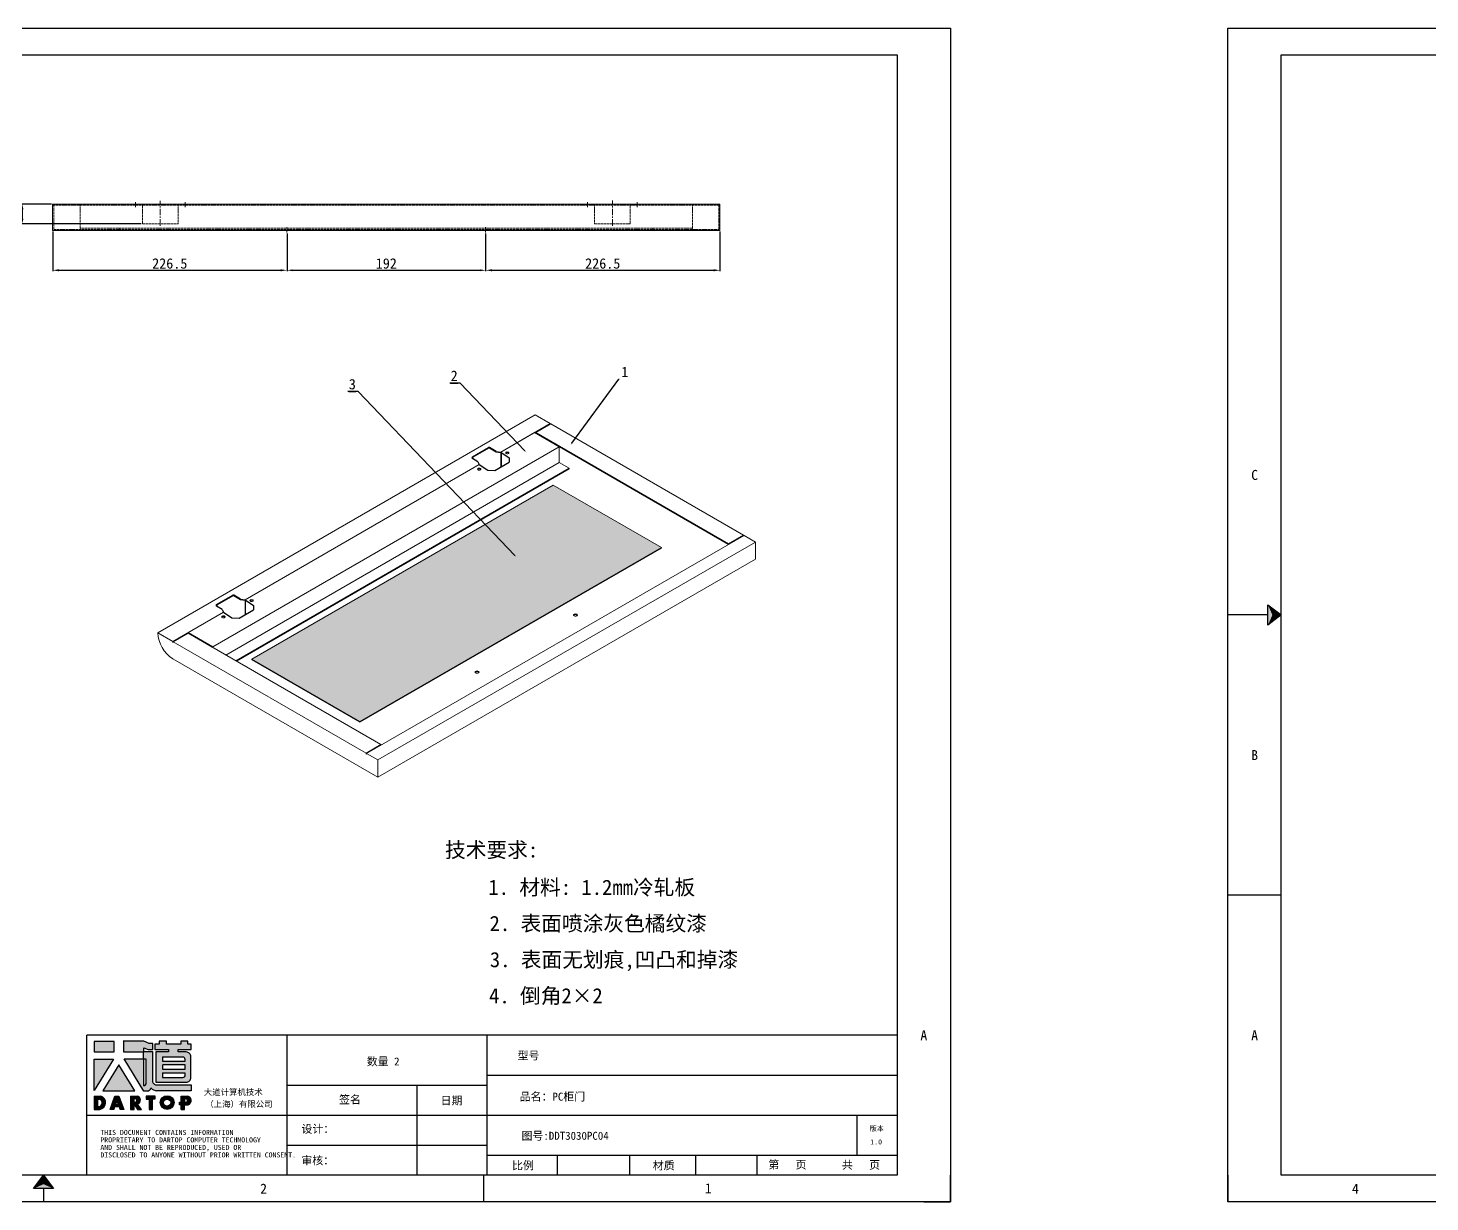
# Model space of a CAD drawing. Header units: millimetres. Extents: x 12436 to 30221, y 8547 to 23793.
# Drawn here: x 13234 to 14589, y 11352 to 12486 of the extents above; entities that cross this region are included whole.
import ezdxf
from ezdxf import colors
from ezdxf.entities.mleader import LeaderData, LeaderLine
from ezdxf.enums import TextEntityAlignment as Align
from ezdxf.math import Vec2, Vec3

# ---------------------------------------------------------------- set-up
doc = ezdxf.new("R2010")
doc.units = ezdxf.units.MM
doc.header["$PDSIZE"] = -1
for name, pattern in [('ACAD_ISO02W100', [15, 12, -3]), ('CENTER', [10.16, 6.35, -1.27, 1.27, -1.27]), ('DOT', [0.25, 0, -0.25])]:
    doc.linetypes.add(name, pattern=pattern)
for name, color, linetype in [('4', 7, 'Continuous'), ('print', 30, 'Continuous'), ('点画线', 1, 'CENTER'), ('虚线', 6, 'ACAD_ISO02W100')]:
    doc.layers.add(name, color=color, linetype=linetype)
doc.styles.add('Dartop', font='SIMFANG.TTF')
doc.styles.add('HZ', font='SimSun.ttf')
doc.styles.add('hzHT', font='SIMHEI.TTF')
doc.dimstyles.new('0', dxfattribs={"dimtxt": 10, "dimasz": 5, "dimexe": 1, "dimexo": 1, "dimgap": 1.524, "dimtad": 1, "dimdec": 0, "dimzin": 0, "dimdsep": 46, "dimtxsty": 'Standard', "dimcen": 2.5, "dimclrd": 4, "dimclre": 4, "dimclrt": 4, "dimadec": 0, "dimazin": 0, "dimtfac": 1, "dimtdec": 0, "dimtmove": 0, "dimatfit": 3, "dimfxl": 1, "dimtzin": 0, "dimarcsym": 0})
doc.dimstyles.new('副本 ISO-25', dxfattribs={"dimtxt": 10, "dimasz": 6, "dimexe": 1, "dimexo": 1, "dimgap": 1.524, "dimtad": 1, "dimdec": 1, "dimzin": 0, "dimdsep": 46, "dimtxsty": 'Standard', "dimcen": 2.5, "dimclrd": 4, "dimclre": 4, "dimclrt": 4, "dimadec": 0, "dimazin": 0, "dimtfac": 1, "dimtdec": 1, "dimtmove": 0, "dimatfit": 3, "dimfxl": 1, "dimtzin": 0, "dimarcsym": 0})

# ---------------------------------------------------------------- blocks, each defined once
blk = doc.blocks.new('*D470')
at = {"color": 4, "lineweight": -2}
for p, q in [((13257.1, 12316.3), (13228, 12316.3)), ((13229, 12302.3), (13229, 12311.3)), ((13343.8, 12297.3), (13228, 12297.3))]:
    blk.add_line(p, q, dxfattribs=at)
at = {"color": 4}
for points in [[(13228.2, 12311.3), (13229.8, 12311.3), (13229, 12316.3)], [(13228.2, 12302.3), (13229.8, 12302.3), (13229, 12297.3)]]:
    blk.add_solid(points, dxfattribs=at)
at = {"layer": 'Defpoints', "color": 0}
for p in [(13229, 12316.3), (13258.1, 12316.3), (13344.8, 12297.3)]:
    blk.add_point(p, dxfattribs=at)
at = {"color": 4, "lineweight": 9, "insert": (13222.5, 12306.8), "char_height": 10, "attachment_point": 5, "rotation": 90}
blk.add_mtext('19', dxfattribs=at)
blk = doc.blocks.new('*U469')
at = {"color": 254, "linetype": 'Continuous', "extrusion": (0, 0, -1)}
for points in [[(-17, 0.333), (-16.812, 0.25), (-17, 0.5)], [(-17, 0.333), (-17.188, 0.25), (-16.812, 0.25)], [(-17, 0.333), (-17, 0.5), (-17.188, 0.25)]]:
    blk.add_solid(points, dxfattribs=at)
blk = doc.blocks.new('dadao')
for p, q in [((48, 19.2), (44.9, 10.4)), ((44.9, 10.4), (51.2, 10.4)), ((51.2, 10.4), (48, 19.2))]:
    blk.add_line(p, q)
for points in [[(41.8, 121.6), (41.8, 143.7), (-0.4, 143.7), (-0.4, 121.6), (41.8, 121.6)], [(104.8, 122), (104.8, 130.3), (114.1, 126.3), (124.2, 126.3), (124.2, 139.6), (115.9, 139.6), (105.1, 143.9), (61.5, 143.9)], [(61.7, 144), (61.7, 121.3), (103.9, 121.3)], [(113.4, 38.7), (105.1, 38.7), (63, 106.5), (103.9, 106.5), (103.9, 120.9), (103.9, 121.3)], [(109.7, 53.6), (109.7, 106.2), (104.3, 106.2), (104.3, 50.4), (106.6, 50.4)], [(144.6, 94.4), (144.6, 84.8), (192, 84.8), (192, 94.1), (144.9, 94.1)], [(120.2, 45), (119.5, 45), (119.5, 44.6)], [(0, 28), (0, 0), (11.8, 0)], [(0.1, 28), (14, 28)], [(7.1, 21.8), (7.1, 6.1), (12, 6.1)], [(7.1, 21.8), (11.4, 21.8)], [(76.8, 28.2), (76.8, 0), (84.1, 0), (84.1, 11.1), (91.6, -0.1), (100.3, -0.1), (91.7, 11.1)], [(76.8, 28.2), (90.6, 28.2)], [(84, 22.7), (84, 15.3), (87.2, 15.3)], [(84, 22.7), (87.3, 22.7)], [(183.7, 0), (183.7, 9.6), (180.6, 9.6), (180.6, 14.9), (183.8, 14.9), (183.8, 28.1), (196.1, 28.1), (196.5, 28.1)], [(183.7, 0), (190.9, 0), (190.9, 9.6), (198.8, 9.6)], [(194.9, 22.3), (190.8, 22.3), (190.8, 15), (194.4, 15)]]:
    blk.add_lwpolyline(points)
for points in [[(104.8, 122), (123.4, 122), (123.4, 60, 0.414214), (131.4, 52), (204.8, 52), (204.8, 39.1), (131.7, 39.1)], [(144.3, 110.8), (144.3, 101.8), (192.3, 101.8), (192.3, 105.5, 0.414214), (187.3, 110.5), (144.3, 110.5)], [(144.6, 77), (144.6, 67.5), (187.6, 67.5, 0.414214), (192.6, 72.5), (192.6, 76.4), (144.6, 76.4)]]:
    blk.add_lwpolyline(points, format="xyb")
blk.add_lwpolyline([(137.1, 144.2), (137.1, 137.9), (128.3, 137.9), (128.3, 126.5), (157.3, 126.5), (157.3, 121.5), (130.3, 121.5), (130.3, 57.5), (194.4, 57.5, 0.414214), (204.4, 67.5), (204.4, 111.3, 0.414214), (194.4, 121.3), (177.5, 121.3), (177.5, 126.3), (204.7, 126.3), (204.7, 137.7), (198.2, 137.7), (198.2, 143.9), (183.3, 143.9), (183.3, 138), (153, 138), (153, 144.2), (137.1, 144.2)], format="xyb", close=True)
for points in [[(-0.3, 106.2), (40.4, 106.2), (-0.3, 39.7), (-0.3, 106.2)], [(51.7, 94.1), (18.4, 39.3), (86.2, 39.3)], [(43.8, 28.2), (51.8, 28.2), (62.6, -0.1), (55, -0.1), (53.2, 5), (42.9, 5), (41.1, 0), (33.6, 0)], [(110, 28.1), (110, 21.9), (116, 21.9), (116, -0.1), (123.2, -0.1), (123.2, 22), (129.2, 22), (129.2, 28.1), (110, 28.1)]]:
    blk.add_lwpolyline(points, close=True)
for radius in [14.5, 7.44]:
    blk.add_circle((154.2, 14.2), radius)
for centre, radius, start, end in [((99.2, 60.7), 12.6, 305.6399, 325.969), ((111.6, 46.7), 8.19, 282.9811, 347.6627), ((136, 61.7), 22.9, 226.7358, 259.3209), ((8.5, 13.9), 8.49, 294.2143, 69.7177), ((9.6, 14.2), 14.4, 278.6604, 72.3203), ((86.4, 19), 3.8, 282.527, 76.7196), ((88.6, 19.4), 8.95, 290.6073, 77.2124), ((193.7, 18.7), 3.8, 280.9891, 72.5513), ((195.7, 18.6), 9.51, 288.8959, 85.2442)]:
    blk.add_arc(centre, radius, start, end)
blk = doc.blocks.new('*U468')
at = {"color": 254, "linetype": 'Continuous', "extrusion": (0, 0, -1)}
for points in [[(-0.833, 11), (-0.75, 10.812), (-0.75, 11.188)], [(-0.833, 11), (-0.75, 11.188), (-1, 11)], [(-0.833, 11), (-1, 11), (-0.75, 10.812)]]:
    blk.add_solid(points, dxfattribs=at)
blk = doc.blocks.new('*D472')
at = {"color": 4, "lineweight": -2}
for p, q in [((13484.6, 12287.9), (13484.6, 12251.4)), ((13676.6, 12287.9), (13676.6, 12251.4)), ((13489.6, 12252.4), (13671.6, 12252.4))]:
    blk.add_line(p, q, dxfattribs=at)
at = {"color": 4}
for points in [[(13489.6, 12253.2), (13489.6, 12251.5), (13484.6, 12252.4)], [(13671.6, 12253.2), (13671.6, 12251.5), (13676.6, 12252.4)]]:
    blk.add_solid(points, dxfattribs=at)
at = {"layer": 'Defpoints', "color": 0}
for p in [(13484.6, 12288.9), (13676.6, 12288.9), (13676.6, 12252.4)]:
    blk.add_point(p, dxfattribs=at)
at = {"color": 4, "lineweight": 9, "insert": (13580.6, 12258.9), "char_height": 10, "attachment_point": 5}
blk.add_mtext('192', dxfattribs=at)
blk = doc.blocks.new('*D473')
at = {"color": 4, "lineweight": -2}
for p, q in [((13676.6, 12287.9), (13676.6, 12251.4)), ((13903.1, 12289.9), (13903.1, 12251.4)), ((13682.6, 12252.4), (13897.1, 12252.4))]:
    blk.add_line(p, q, dxfattribs=at)
at = {"color": 4}
for points in [[(13682.6, 12253.4), (13682.6, 12251.4), (13676.6, 12252.4)], [(13897.1, 12253.4), (13897.1, 12251.4), (13903.1, 12252.4)]]:
    blk.add_solid(points, dxfattribs=at)
at = {"layer": 'Defpoints', "color": 0}
for p in [(13903.1, 12290.9), (13676.6, 12288.9), (13903.1, 12252.4)]:
    blk.add_point(p, dxfattribs=at)
at = {"color": 4, "lineweight": 9, "insert": (13789.8, 12258.9), "char_height": 10, "attachment_point": 5}
blk.add_mtext('226.5', dxfattribs=at)
blk = doc.blocks.new('*D474')
at = {"color": 4, "lineweight": -2}
for p, q in [((13258.1, 12289.9), (13258.1, 12251.4)), ((13484.6, 12287.9), (13484.6, 12251.4)), ((13264.1, 12252.4), (13478.6, 12252.4))]:
    blk.add_line(p, q, dxfattribs=at)
at = {"color": 4}
for points in [[(13264.1, 12253.4), (13264.1, 12251.4), (13258.1, 12252.4)], [(13478.6, 12253.4), (13478.6, 12251.4), (13484.6, 12252.4)]]:
    blk.add_solid(points, dxfattribs=at)
at = {"layer": 'Defpoints', "color": 0}
for p in [(13258.1, 12290.9), (13484.6, 12288.9), (13484.6, 12252.4)]:
    blk.add_point(p, dxfattribs=at)
at = {"color": 4, "lineweight": 9, "insert": (13371.3, 12258.9), "char_height": 10, "attachment_point": 5}
blk.add_mtext('226.5', dxfattribs=at)
blk = doc.blocks.new('A$C5D9302A5')
for p, q in [((20.1, 17.1), (28, 11.8)), ((0, 5.5), (7.9, 0.2)), ((7.9, 0.2), (14.7, 0)), ((14.7, 0), (27.9, 7.6)), ((28, 11.8), (27.9, 7.6))]:
    blk.add_line(p, q)

msp = doc.modelspace()

# ---------------------------------------------------------------- hatches: boundary and pattern name
h = msp.add_hatch()
h.set_pattern_fill('HEX', color=256, style=0)
h.set_pattern_definition([(0, (11812.006, 11125.7107), (0, 5.49926), [3.175, -6.35]), (120, (11812.006, 11125.7107), (-4.762499, -2.74963), [3.175, -6.35]), (60, (11815.181, 11125.7107), (-4.762499, 2.74963), [3.175, -6.35])])
h.paths.add_polyline_path([(13741.793, 12044.852), (13846.445, 11984.437), (13555.117, 11816.257), (13450.465, 11876.671)])
for points in [[(13317.372, 11507.137), (13298.086, 11507.137), (13298.086, 11497.061), (13317.372, 11497.061)], [(13316.752, 11490.01), (13298.138, 11490.01), (13298.138, 11459.619)], [(13321.911, 11484.495), (13306.695, 11459.417), (13337.679, 11459.417)], [(13357.352, 11454.286), (13348.547, 11454.286), (13348.547, 11451.492), (13351.294, 11451.492), (13351.294, 11441.425), (13354.584, 11441.425), (13354.584, 11451.499), (13357.352, 11451.499)]]:
    msp.add_hatch(color=0).paths.add_polyline_path(points)
h = msp.add_hatch(color=0)
h.paths.add_polyline_path([(13346.194, 11501.013), (13350.451, 11499.174), (13355.053, 11499.174), (13355.053, 11505.265), (13351.256, 11505.265), (13346.309, 11507.219), (13326.486, 11507.219), (13326.486, 11496.918), (13345.774, 11496.918), (13345.774, 11496.709), (13345.774, 11490.126), (13327.07, 11490.126), (13346.308, 11459.165), (13350.118, 11459.165, 0.27937482), (13352.899, 11461.869), (13352.899, 11462.012), (13353.234, 11462.012, 0.14314537), (13358.479, 11459.343), (13391.909, 11459.343), (13391.909, 11465.215), (13358.337, 11465.215, -0.41421356), (13354.68, 11468.872), (13354.68, 11497.243), (13346.194, 11497.243)])
h.paths.add_polyline_path([(13345.968, 11489.994), (13348.419, 11489.994), (13348.419, 11465.964, -0.08893574), (13346.999, 11464.503), (13345.959, 11464.503)], flags=16)
h = msp.add_hatch(color=0)
h.paths.add_polyline_path([(13391.851, 11504.412), (13388.877, 11504.412), (13388.877, 11507.242), (13382.078, 11507.242), (13382.078, 11504.554), (13368.198, 11504.554), (13368.198, 11507.383), (13360.929, 11507.383), (13360.929, 11504.501), (13356.912, 11504.501), (13356.912, 11499.285), (13370.168, 11499.285), (13370.168, 11496.978), (13357.816, 11496.978), (13357.816, 11467.769), (13387.139, 11467.769, 0.41421356), (13391.709, 11472.34), (13391.709, 11492.343, 0.41421356), (13387.139, 11496.914), (13379.387, 11496.914), (13379.387, 11499.177), (13391.851, 11499.177)])
h.paths.add_polyline_path([(13383.9, 11491.962, -0.41421356), (13386.186, 11489.676), (13386.186, 11488), (13364.232, 11488), (13364.232, 11491.962)], flags=16)
h.paths.add_polyline_path([(13386.044, 11484.463), (13386.044, 11480.219), (13364.374, 11480.219), (13364.374, 11484.463)], flags=16)
h.paths.add_polyline_path([(13386.327, 11476.399), (13386.327, 11474.581, -0.41421356), (13384.042, 11472.296), (13364.374, 11472.296), (13364.374, 11476.399)], flags=16)
h = msp.add_hatch(color=0)
h.paths.add_polyline_path([(13304.66, 11454.24), (13298.275, 11454.24), (13298.275, 11441.463), (13303.653, 11441.463, 0.79301591)])
h.paths.add_polyline_path([(13303.747, 11444.261), (13301.515, 11444.261), (13301.515, 11451.442), (13303.501, 11451.442, -0.67136089)], flags=16)
h = msp.add_hatch(color=0)
h.paths.add_polyline_path([(13321.959, 11454.345), (13318.315, 11454.345), (13313.629, 11441.45), (13317.081, 11441.45), (13317.893, 11443.735), (13322.569, 11443.735), (13323.399, 11441.422), (13326.879, 11441.422)])
h.paths.add_polyline_path([(13321.676, 11446.198), (13318.778, 11446.198), (13320.2, 11450.25)], flags=16)
h = msp.add_hatch(color=0)
h.paths.add_polyline_path([(13339.673, 11454.336), (13333.393, 11454.336), (13333.393, 11441.443), (13336.712, 11441.443), (13336.712, 11446.554), (13340.123, 11441.397), (13344.133, 11441.397), (13340.207, 11446.522, 0.74405494)])
h.paths.add_polyline_path([(13336.681, 11448.462), (13336.681, 11451.848), (13338.165, 11451.848, -0.79680897), (13338.143, 11448.462)], flags=16)
h = msp.add_hatch(color=0)
h.paths.add_polyline_path([(13362.139, 11447.936, 1), (13375.378, 11447.936, 1)])
h.paths.add_polyline_path([(13372.159, 11447.936, -1), (13365.358, 11447.936, -1)], flags=16)
h = msp.add_hatch(color=0)
h.paths.add_polyline_path([(13388.077, 11454.305), (13387.887, 11454.305), (13382.288, 11454.305), (13382.288, 11448.288), (13380.802, 11448.288), (13380.802, 11445.846), (13382.264, 11445.846), (13382.264, 11441.465), (13385.532, 11441.465), (13385.532, 11445.863), (13389.124, 11445.863, 0.81230381)])
h.paths.add_polyline_path([(13385.484, 11448.305), (13385.484, 11451.67), (13387.344, 11451.67, -0.77821343), (13387.154, 11448.305)], flags=16)

# ---------------------------------------------------------------- linework, layer by layer
for p, q in [((12539.439, 12460.7), (14074.357, 12460.7)), ((14445.65, 12460.7), (15980.568, 12460.7)), ((13663.794, 12072.095), (13679.395, 12081.101)), ((13679.395, 12080.448), (13664.36, 12071.768)), ((13686.808, 12077.399), (13680.395, 12081.101)), ((13686.808, 12076.746), (13680.395, 12080.448)), ((13686.808, 12077.399), (13691.254, 12076.68)), ((13691.254, 12076.027), (13686.808, 12076.746)), ((13669.206, 12067.238), (13663.794, 12070.362)), ((13669.206, 12067.238), (13670.452, 12064.672)), ((13416.59, 11929.386), (13432.191, 11938.393)), ((13439.603, 11934.691), (13433.191, 11938.393)), ((13422.002, 11924.53), (13416.59, 11927.654)), ((13432.191, 11937.74), (13417.155, 11929.06)), ((13422.002, 11924.53), (13423.247, 11921.963)), ((13439.603, 11934.038), (13433.191, 11937.74)), ((13439.603, 11934.691), (13444.049, 11933.972)), ((13444.049, 11933.319), (13439.603, 11934.038))]:
    msp.add_line(p, q)
at = {"color": 0}
for p, q in [((14074.357, 12460.7), (14074.357, 11377.757)), ((14445.65, 11377.757), (14445.65, 12460.7)), ((14432.758, 11919.229), (14394.082, 11919.229)), ((14445.65, 11648.493), (14394.082, 11648.493)), ((14074.357, 11513.125), (13291.157, 11513.125)), ((13291.157, 11377.757), (13291.157, 11513.125)), ((13484.54, 11513.125), (13484.54, 11377.757)), ((13677.922, 11377.757), (13677.922, 11513.125)), ((13484.54, 11464.779), (13677.922, 11464.779)), ((13610.238, 11464.779), (13610.238, 11377.757)), ((13677.922, 11474.448), (14074.357, 11474.448)), ((13291.157, 11435.772), (13484.54, 11435.772)), ((13484.54, 11435.772), (14074.357, 11435.772)), ((14035.68, 11397.095), (14035.68, 11435.772)), ((13484.54, 11406.764), (13677.922, 11406.764)), ((13677.922, 11397.095), (14074.357, 11397.095)), ((13745.959, 11377.757), (13745.959, 11397.095)), ((13816.076, 11377.757), (13816.076, 11397.095)), ((13879.818, 11377.757), (13879.818, 11397.095)), ((13938.989, 11377.757), (13938.989, 11397.095)), ((14074.357, 11377.757), (12539.439, 11377.757)), ((13674.699, 11351.973), (13674.699, 11377.757)), ((14125.925, 11351.973), (14125.925, 11377.757)), ((14394.082, 11377.757), (14394.082, 11351.973)), ((15980.568, 11377.757), (14445.65, 11377.757)), ((13249.257, 11364.865), (13249.257, 11351.973)), ((14100.141, 11351.973), (14125.925, 11351.973)), ((14394.082, 11351.973), (14394.082, 11351.973))]:
    msp.add_line(p, q, dxfattribs=at)
at = {"color": 0, "linetype": 'DOT'}
for p, q in [((14125.925, 12460.7), (14125.925, 11377.757)), ((14394.082, 11377.757), (14394.082, 12460.7)), ((14100.141, 11351.973), (12487.871, 11351.973)), ((16006.352, 11351.973), (14394.082, 11351.973))]:
    msp.add_line(p, q, dxfattribs=at)
at = {"color": 7, "linetype": 'Continuous', "lineweight": 15}
for p, q in [((13903.085, 12316.337), (13258.085, 12316.337)), ((13258.085, 12290.937), (13258.085, 12316.337)), ((13903.085, 12316.337), (13903.085, 12290.937)), ((13903.085, 12290.937), (13258.085, 12290.937)), ((13347.236, 12291.937), (13347.236, 12290.937)), ((13837.236, 12291.937), (13837.236, 12290.937)), ((13359.729, 11901.885), (13724.596, 12112.518)), ((13691.254, 12076.68), (13738.965, 12104.223)), ((13738.965, 12104.223), (13724.596, 12112.518)), ((13739.53, 12103.897), (13725.162, 12095.602)), ((13738.965, 12103.57), (13738.965, 12104.223)), ((13925.867, 11996.327), (13739.53, 12103.897)), ((13691.254, 12076.68), (13723.974, 12095.569)), ((13747.733, 12081.854), (13723.974, 12095.569)), ((13724.54, 12095.243), (13725.162, 12095.602)), ((13725.162, 12095.602), (13911.499, 11988.032)), ((13725.162, 12094.949), (13725.162, 12095.602)), ((13725.162, 12094.949), (13911.499, 11987.379)), ((13738.357, 12087.332), (13738.3, 12087.299)), ((13412.847, 11888.528), (13747.733, 12081.854)), ((13686.808, 12077.399), (13686.808, 12076.746)), ((13691.254, 12062.108), (13691.254, 12076.68)), ((13691.254, 12076.68), (13691.254, 12076.027)), ((13691.254, 12076.027), (13691.254, 12075.374)), ((13691.803, 12076.314), (13691.803, 12062.425)), ((13696.078, 12076.231), (13695.957, 12075.878)), ((13695.957, 12075.878), (13696.078, 12075.524)), ((13696.425, 12076.531), (13696.078, 12076.231)), ((13696.078, 12075.524), (13696.425, 12075.224)), ((13696.944, 12076.731), (13696.425, 12076.531)), ((13696.425, 12075.224), (13696.944, 12075.024)), ((13697.557, 12076.801), (13696.944, 12076.731)), ((13696.944, 12075.024), (13697.557, 12074.954)), ((13698.169, 12076.731), (13697.557, 12076.801)), ((13697.557, 12074.954), (13698.169, 12075.024)), ((13698.688, 12076.531), (13698.169, 12076.731)), ((13698.169, 12075.024), (13698.688, 12075.224)), ((13699.035, 12076.231), (13698.688, 12076.531)), ((13698.688, 12075.224), (13699.035, 12075.524)), ((13699.157, 12075.878), (13699.035, 12076.231)), ((13699.035, 12075.524), (13699.157, 12075.878)), ((13747.733, 12066.568), (13747.733, 12081.854)), ((13425.464, 11880.526), (13747.733, 12066.568)), ((13435.081, 11874.975), (13757.35, 12061.016)), ((13435.647, 11874.648), (13757.35, 12060.363)), ((13444.049, 11933.972), (13670.375, 12064.627)), ((13444.049, 11933.972), (13670.375, 12064.627)), ((13668.926, 12060.556), (13668.804, 12060.202)), ((13668.804, 12060.202), (13668.926, 12059.849)), ((13669.272, 12060.856), (13668.926, 12060.556)), ((13669.791, 12061.056), (13669.272, 12060.856)), ((13670.404, 12061.126), (13669.791, 12061.056)), ((13670.375, 12064.627), (13670.452, 12064.672)), ((13671.016, 12061.056), (13670.404, 12061.126)), ((13670.452, 12064.546), (13670.452, 12064.672)), ((13671.535, 12060.856), (13671.016, 12061.056)), ((13671.882, 12060.556), (13671.535, 12060.856)), ((13672.004, 12060.202), (13671.882, 12060.556)), ((13671.882, 12059.849), (13672.004, 12060.202)), ((13757.35, 12061.016), (13747.733, 12066.568)), ((13757.35, 12060.363), (13757.35, 12061.016)), ((13668.926, 12059.849), (13669.272, 12059.549)), ((13669.272, 12059.549), (13669.791, 12059.349)), ((13669.791, 12059.349), (13670.404, 12059.279)), ((13670.404, 12059.279), (13671.016, 12059.349)), ((13671.016, 12059.349), (13671.535, 12059.549)), ((13671.535, 12059.549), (13671.882, 12059.849)), ((13450.465, 11876.671), (13741.793, 12044.852)), ((13741.793, 12044.852), (13846.445, 11984.437)), ((13561.566, 11785.367), (13926.433, 11996)), ((13911.499, 11988.032), (13925.867, 11996.327)), ((13925.867, 11995.674), (13925.867, 11996.327)), ((13937.294, 11989.73), (13926.433, 11996)), ((13846.445, 11984.437), (13555.117, 11816.257)), ((13846.445, 11983.784), (13555.117, 11815.604)), ((13572.427, 11779.097), (13937.294, 11989.73)), ((13846.445, 11983.784), (13846.445, 11984.437)), ((13911.499, 11987.379), (13911.499, 11988.032)), ((13937.294, 11973.138), (13937.294, 11989.73)), ((13572.427, 11762.505), (13937.294, 11973.138)), ((13439.603, 11934.691), (13439.603, 11934.038)), ((13444.049, 11919.4), (13444.049, 11933.972)), ((13444.049, 11933.972), (13444.049, 11933.319)), ((13444.049, 11933.319), (13444.049, 11932.665)), ((13444.598, 11933.606), (13444.598, 11919.717)), ((13448.752, 11933.169), (13448.874, 11933.523)), ((13448.874, 11932.816), (13448.752, 11933.169)), ((13448.874, 11933.523), (13449.221, 11933.822)), ((13449.221, 11932.516), (13448.874, 11932.816)), ((13449.221, 11933.822), (13449.74, 11934.023)), ((13449.74, 11932.316), (13449.221, 11932.516)), ((13449.74, 11934.023), (13450.352, 11934.093)), ((13450.352, 11932.246), (13449.74, 11932.316)), ((13450.352, 11934.093), (13450.964, 11934.023)), ((13450.964, 11932.316), (13450.352, 11932.246)), ((13450.964, 11934.023), (13451.483, 11933.822)), ((13451.483, 11932.516), (13450.964, 11932.316)), ((13451.483, 11933.822), (13451.83, 11933.523)), ((13451.83, 11932.816), (13451.483, 11932.516)), ((13451.83, 11933.523), (13451.952, 11933.169)), ((13451.952, 11933.169), (13451.83, 11932.816)), ((13374.098, 11893.59), (13423.171, 11921.919)), ((13389.088, 11902.244), (13423.171, 11921.919)), ((13421.599, 11917.494), (13421.721, 11917.848)), ((13421.721, 11917.141), (13421.599, 11917.494)), ((13421.721, 11917.848), (13422.068, 11918.147)), ((13422.068, 11916.841), (13421.721, 11917.141)), ((13422.068, 11918.147), (13422.587, 11918.348)), ((13422.587, 11916.641), (13422.068, 11916.841)), ((13422.587, 11918.348), (13423.199, 11918.418)), ((13423.199, 11916.571), (13422.587, 11916.641)), ((13423.171, 11921.919), (13423.247, 11921.963)), ((13423.199, 11918.418), (13423.811, 11918.348)), ((13423.811, 11916.641), (13423.199, 11916.571)), ((13423.247, 11921.837), (13423.247, 11921.963)), ((13423.811, 11918.348), (13424.331, 11918.147)), ((13424.331, 11916.841), (13423.811, 11916.641)), ((13424.331, 11918.147), (13424.677, 11917.848)), ((13424.677, 11917.141), (13424.331, 11916.841)), ((13424.677, 11917.848), (13424.799, 11917.494)), ((13424.799, 11917.494), (13424.677, 11917.141)), ((13761.634, 11919.552), (13761.488, 11919.128)), ((13761.488, 11919.128), (13761.634, 11918.704)), ((13762.05, 11919.911), (13761.634, 11919.552)), ((13761.634, 11918.704), (13762.05, 11918.344)), ((13762.673, 11920.152), (13762.05, 11919.911)), ((13762.05, 11918.344), (13762.673, 11918.104)), ((13763.408, 11920.236), (13762.673, 11920.152)), ((13762.673, 11918.104), (13763.408, 11918.019)), ((13764.143, 11920.152), (13763.408, 11920.236)), ((13763.408, 11918.019), (13764.143, 11918.104)), ((13764.766, 11919.911), (13764.143, 11920.152)), ((13764.143, 11918.104), (13764.766, 11918.344)), ((13765.182, 11919.552), (13764.766, 11919.911)), ((13764.766, 11918.344), (13765.182, 11918.704)), ((13765.328, 11919.128), (13765.182, 11919.552)), ((13765.182, 11918.704), (13765.328, 11919.128)), ((13374.098, 11893.59), (13359.729, 11901.885)), ((13374.663, 11893.263), (13389.032, 11901.558)), ((13389.032, 11901.558), (13389.088, 11901.591)), ((13389.032, 11901.558), (13575.369, 11793.988)), ((13389.088, 11902.244), (13389.088, 11901.525)), ((13412.847, 11888.528), (13389.088, 11902.244)), ((13389.654, 11901.264), (13412.281, 11888.202)), ((13389.654, 11901.199), (13389.654, 11901.264)), ((13374.098, 11892.937), (13374.098, 11893.59)), ((13374.098, 11892.937), (13374.663, 11893.263)), ((13374.098, 11892.937), (13374.663, 11892.61)), ((13374.663, 11892.61), (13374.663, 11893.263)), ((13561, 11785.693), (13374.663, 11893.263)), ((13402.271, 11893.915), (13402.327, 11893.948)), ((13409.059, 11889.996), (13409.116, 11890.029)), ((13409.625, 11889.67), (13409.681, 11889.702)), ((13412.281, 11888.202), (13412.281, 11888.136)), ((13412.847, 11887.81), (13412.847, 11888.528)), ((13374.098, 11876.998), (13572.427, 11762.505)), ((13555.117, 11816.257), (13450.465, 11876.671)), ((13450.465, 11876.018), (13450.465, 11876.671)), ((13555.117, 11815.604), (13450.465, 11876.018)), ((13666.542, 11864.427), (13666.396, 11864.003)), ((13666.396, 11864.003), (13666.542, 11863.578)), ((13666.958, 11864.786), (13666.542, 11864.427)), ((13666.542, 11863.578), (13666.958, 11863.219)), ((13667.581, 11865.027), (13666.958, 11864.786)), ((13666.958, 11863.219), (13667.581, 11862.979)), ((13668.316, 11865.111), (13667.581, 11865.027)), ((13667.581, 11862.979), (13668.316, 11862.894)), ((13669.05, 11865.027), (13668.316, 11865.111)), ((13668.316, 11862.894), (13669.05, 11862.979)), ((13669.673, 11864.786), (13669.05, 11865.027)), ((13669.05, 11862.979), (13669.673, 11863.219)), ((13670.089, 11864.427), (13669.673, 11864.786)), ((13669.673, 11863.219), (13670.089, 11863.578)), ((13670.236, 11864.003), (13670.089, 11864.427)), ((13670.089, 11863.578), (13670.236, 11864.003)), ((13555.117, 11815.604), (13555.117, 11816.257)), ((13575.369, 11793.988), (13561, 11785.693)), ((13575.369, 11793.335), (13575.369, 11793.988)), ((13561, 11785.04), (13561, 11785.693)), ((13561.566, 11785.367), (13561, 11785.04)), ((13561, 11785.04), (13561.566, 11784.714)), ((13561.566, 11785.367), (13561.566, 11784.714)), ((13572.427, 11779.097), (13561.566, 11785.367)), ((13572.427, 11762.505), (13572.427, 11779.097))]:
    msp.add_line(p, q, dxfattribs=at)
at = {"color": 0}
for points in [[(14445.65, 11919.229), (14432.758, 11909.559), (14432.758, 11928.898), (14445.65, 11919.229)], [(13249.257, 11377.757), (13258.926, 11364.865), (13239.588, 11364.865), (13249.257, 11377.757)]]:
    msp.add_lwpolyline(points, close=True, dxfattribs=at)
for centre, start, end in [((13679.895, 12080.235), 60.002688, 119.997312), ((13679.895, 12079.582), 60.002688, 119.997312), ((13664.294, 12071.228), 119.997312, 240.002688), ((13664.86, 12070.902), 119.997312, 240.002688), ((13432.691, 11937.527), 60.002688, 119.997312), ((13417.09, 11928.52), 119.997312, 240.002688), ((13417.655, 11928.194), 119.997312, 240.002688), ((13432.691, 11936.874), 60.002688, 119.997312)]:
    msp.add_arc(centre, 1, start, end)
at = {"color": 7, "linetype": 'Continuous', "lineweight": 15}
for centre, radius, start, end in [((13697.557, 12074.154), 2.047, 43.02572, 136.97428), ((13670.404, 12058.479), 2.047, 43.02572, 136.97428), ((13450.352, 11931.446), 2.047, 43.02572, 136.97428), ((13423.199, 11915.771), 2.047, 43.02572, 136.97428), ((13763.408, 11917.256), 2.399, 40.110849, 139.889151), ((13390.838, 11903.254), 31.138, 182.52009, 237.47991), ((13668.316, 11862.13), 2.399, 40.110849, 139.889151)]:
    msp.add_arc(centre, radius, start, end, dxfattribs=at)
at = {"layer": 'print', "color": 4}
for points in [[(12487.871, 12486.484), (14125.925, 12486.484), (14125.925, 11351.973), (12487.871, 11351.973)], [(14394.082, 12486.484), (16032.136, 12486.484), (16032.136, 11351.973), (14394.082, 11351.973)]]:
    msp.add_lwpolyline(points, close=True, dxfattribs=at)
at = {"layer": '点画线', "lineweight": 0}
for p, q in [((13338.085, 12313.337), (13338.085, 12318.337)), ((13362.085, 12295.337), (13362.085, 12319.534)), ((13386.085, 12313.337), (13386.085, 12318.337)), ((13775.085, 12313.337), (13775.085, 12318.337)), ((13799.085, 12295.337), (13799.085, 12319.682)), ((13823.085, 12313.337), (13823.085, 12318.337)), ((13484.585, 12288.937), (13484.585, 12293.937)), ((13676.585, 12288.937), (13676.585, 12293.937))]:
    msp.add_line(p, q, dxfattribs=at)
at = {"layer": '虚线', "linetype": 'ACAD_ISO02W100', "lineweight": 0, "ltscale": 0.2}
for p, q in [((13258.085, 12315.337), (13259.085, 12315.337)), ((13902.085, 12315.337), (13259.085, 12315.337)), ((13259.085, 12315.337), (13259.085, 12291.937)), ((13283.485, 12315.337), (13283.485, 12316.337)), ((13284.585, 12316.337), (13284.585, 12291.937)), ((13344.835, 12297.337), (13344.835, 12316.337)), ((13344.835, 12316.337), (13344.835, 12315.337)), ((13379.335, 12316.337), (13379.335, 12297.337)), ((13379.335, 12315.337), (13379.335, 12316.337)), ((13781.835, 12316.337), (13781.835, 12297.337)), ((13781.835, 12315.337), (13781.835, 12316.337)), ((13816.335, 12297.337), (13816.335, 12316.337)), ((13816.335, 12316.337), (13816.335, 12315.337)), ((13876.585, 12316.337), (13876.585, 12291.937)), ((13877.685, 12315.337), (13877.685, 12316.337)), ((13902.085, 12291.937), (13902.085, 12315.337)), ((13903.085, 12315.337), (13902.085, 12315.337)), ((13259.085, 12291.937), (13284.585, 12291.937)), ((13876.585, 12292.937), (13284.585, 12292.937)), ((13876.585, 12291.937), (13284.585, 12291.937)), ((13323.085, 12291.937), (13323.085, 12292.937)), ((13344.835, 12297.337), (13379.335, 12297.337)), ((13781.835, 12297.337), (13816.335, 12297.337)), ((13838.085, 12291.937), (13838.085, 12292.937)), ((13876.585, 12291.937), (13902.085, 12291.937))]:
    msp.add_line(p, q, dxfattribs=at)
for points in [[(13336.085, 12316.337), (13336.085, 12315.337)], [(13340.085, 12315.337), (13340.085, 12316.337)], [(13384.085, 12316.337), (13384.085, 12315.337)], [(13388.085, 12315.337), (13388.085, 12316.337)], [(13773.085, 12316.337), (13773.085, 12315.337)], [(13777.085, 12315.337), (13777.085, 12316.337)], [(13821.085, 12316.337), (13821.085, 12315.337)], [(13825.085, 12315.337), (13825.085, 12316.337)], [(13482.185, 12291.937), (13482.185, 12290.937)], [(13486.985, 12290.937), (13486.985, 12291.937)], [(13674.185, 12291.937), (13674.185, 12290.937)], [(13678.985, 12290.937), (13678.985, 12291.937)]]:
    msp.add_open_spline(points, degree=1, dxfattribs=at)

# ---------------------------------------------------------------- block references
at = {"xscale": 1.04, "yscale": 1.04, "zscale": 1.04}
for p in [(13670.351, 12058.886), (13423.146, 11916.178)]:
    msp.add_blockref('A$C5D9302A5', p, dxfattribs=at)
at = {"color": 0, "linetype": 'Continuous', "xscale": 51.5687079656127, "yscale": 51.56870796600379, "zscale": 51.56870796599966}
for name, p in [('*U468', (14394.082, 11351.973)), ('*U469', (12372.589, 11351.973))]:
    msp.add_blockref(name, p, dxfattribs=at)
at = {"color": 0, "xscale": 0.4570862751061213, "yscale": 0.4570862751461391, "zscale": 0.4570862751531787}
msp.add_blockref('dadao', (13298.275, 11441.463), dxfattribs=at)

# ---------------------------------------------------------------- texts
at = {"color": 0}
for s, height, style, p in [('C', 9.669, 'Dartop', (14419.866, 12054.596)), ('B', 9.669, 'Dartop', (14419.866, 11783.861)), ('A', 9.669, 'Dartop', (14100.141, 11513.125)), ('A', 9.669, 'Dartop', (14419.866, 11513.125)), ('数量 2 ', 7.7353, 'hzHT', (13580.191, 11487.769)), ('型号', 7.7353, 'hzHT', (13718.055, 11493.449)), ('签名', 7.7353, 'hzHT', (13545.444, 11450.905)), ('日期', 7.7353, 'hzHT', (13643.595, 11449.953)), ('品名：PC柜门  ', 7.7353, 'hzHT', (13746.402, 11453.739)), ('版本', 4.8346, 'hzHT', (14054.646, 11422.937)), ('图号:DDT3030PC04', 7.73531, 'hzHT', (13753.43, 11415.93)), ('1.0', 4.8346, 'Dartop', (14054.064, 11410.017)), ('比例', 7.7353, 'hzHT', (13712.661, 11387.225)), ('材质', 7.7353, 'hzHT', (13848.661, 11387.225)), ('第   页', 7.7353, 'hzHT', (13968.32, 11388.027)), ('共   页', 7.7353, 'hzHT', (14039.376, 11387.745)), ('2', 9.669, 'Dartop', (13461.978, 11364.865)), ('1', 9.669, 'Dartop', (13891.827, 11365.172)), ('4', 9.669, 'Dartop', (14517.306, 11364.865))]:
    msp.add_text(s, height=height, dxfattribs=dict(at, style=style)).set_placement(p, align=Align.MIDDLE_CENTER)
at = {"style": 'HZ'}
for s, height, p in [('技术要求:', 14.6765, (13682.36, 11692.239)), ('     1. 材料: 1.2mm冷轧板', 14.67648, (13754.194, 11656.088)), ('    2. 表面喷涂灰色橘纹漆', 14.67648, (13765.476, 11621.144)), ('3. 表面无划痕,凹凸和掉漆', 14.67648, (13800.713, 11586.2)), ('4. 倒角2×2         ', 14.67648, (13779.756, 11551.256))]:
    msp.add_text(s, height=height, dxfattribs=at).set_placement(p, align=Align.MIDDLE_CENTER)
at = {"color": 0, "style": 'hzHT'}
for s, height, p in [('设计：', 7.7353, (13498.584, 11418.677)), ('THIS DOCUMENT CONTAINS INFORMATION', 4.83457, (13304.209, 11416.772)), ('PROPRIETARY TO DARTOP COMPUTER TECHNOLOGY', 4.83457, (13304.209, 11409.521)), ('AND SHALL NOT BE REPRODUCED, USED OR', 4.83457, (13304.209, 11402.269)), ('DISCLOSED TO ANYONE WITHOUT PRIOR WRITTEN CONSENT.', 4.83457, (13304.209, 11395.017)), ('审核：', 7.7353, (13498.469, 11388.217))]:
    msp.add_text(s, height=height, dxfattribs=at).set_placement(p)
at = {"layer": '4', "color": 0, "style": 'hzHT'}
for s, p in [('大道计算机技术', (13404.201, 11455.172)), ('（上海）有限公司', (13405.661, 11443.609))]:
    msp.add_text(s, height=5.8015, dxfattribs=at).set_placement(p)

# ---------------------------------------------------------------- dimensions: what is measured, and where the dimension line sits
at = {"lineweight": 9}
dim = msp.add_linear_dim(base=(13229, 12316.337), p1=(13344.835, 12297.337), p2=(13258.085, 12316.337), angle=90, dimstyle='0', dxfattribs=at)
dim.commit()
dim.dimension.update_dxf_attribs({"geometry": '*D470', "text_midpoint": (13222.476, 12306.837)})
for base, p1, p2, dimstyle, picture, middle in [((13484.585, 12252.367), (13258.085, 12290.937), (13484.585, 12288.937), '副本 ISO-25', '*D474', (13371.335, 12258.891)), ((13903.085, 12252.367), (13676.585, 12288.937), (13903.085, 12290.937), '副本 ISO-25', '*D473', (13789.835, 12258.891)), ((13676.585, 12252.367), (13484.585, 12288.937), (13676.585, 12288.937), '0', '*D472', (13580.585, 12258.891))]:
    dim = msp.add_linear_dim(base=base, p1=p1, p2=p2, dimstyle=dimstyle, dxfattribs=at)
    dim.commit()
    dim.dimension.update_dxf_attribs({"geometry": picture, "text_midpoint": middle})

# ---------------------------------------------------------------- leaders
ml = msp.add_multileader_mtext('Standard', dxfattribs=at)
ml.set_content('\\L2', color=256)
ml.set_leader_properties()
ml.build(insert=Vec2(0, 0))
ml.multileader.update_dxf_attribs({"text_left_attachment_type": 7, "text_right_attachment_type": 8, "dogleg_length": 0.36, "arrow_head_size": 2})
ctx = ml.context
ctx.base_point, ctx.char_height, ctx.arrow_head_size, ctx.plane_origin = Vec3(13640.927, 12143.426), 10, 2, Vec3(13715.804, 12076.559)
ctx.left_attachment, ctx.right_attachment, ctx.text_align_type = 7, 8, 2
notes = []
notes.append((ctx, [(0, (1, 1, 0), (13651.954, 12143.426), (-1, 0), 0.36, [(0, [(13715.804, 12076.559)], 0, [])])]))
ctx.mtext.insert, ctx.mtext.alignment, ctx.mtext.flow_direction = Vec3(13649.594, 12155.426), 3, 5
ml = msp.add_multileader_mtext('Standard', dxfattribs=at)
ml.set_content('1', color=256)
ml.set_leader_properties()
ml.build(insert=Vec2(0, 0))
ml.multileader.update_dxf_attribs({"text_left_attachment_type": 7, "text_right_attachment_type": 8, "dogleg_length": 0.36, "arrow_head_size": 2})
ctx = ml.context
ctx.base_point, ctx.char_height, ctx.arrow_head_size, ctx.plane_origin = Vec3(13805.772, 12147.2), 10, 2, Vec3(13758.799, 12083.813)
ctx.left_attachment, ctx.right_attachment = 7, 8
notes.append((ctx, [(0, (1, 1, 0), (13805.412, 12147.2), (1, 0), 0.36, [(0, [(13758.799, 12083.813)], 0, [])])]))
ctx.mtext.insert, ctx.mtext.flow_direction = Vec3(13807.772, 12159.2), 5
ml = msp.add_multileader_mtext('Standard', dxfattribs=at)
ml.set_content('\\L3', color=256)
ml.set_leader_properties()
ml.build(insert=Vec2(0, 0))
ml.multileader.update_dxf_attribs({"text_left_attachment_type": 7, "text_right_attachment_type": 8, "dogleg_length": 0.36, "arrow_head_size": 2})
ctx = ml.context
ctx.base_point, ctx.char_height, ctx.arrow_head_size, ctx.plane_origin = Vec3(13542.491, 12135.312), 10, 2, Vec3(13706.078, 11975.418)
ctx.left_attachment, ctx.right_attachment, ctx.text_align_type = 7, 8, 2
notes.append((ctx, [(0, (1, 1, 0), (13553.518, 12135.312), (-1, 0), 0.36, [(0, [(13706.078, 11975.418)], 0, [])])]))
ctx.mtext.insert, ctx.mtext.alignment, ctx.mtext.flow_direction = Vec3(13551.158, 12147.312), 3, 5
for ctx, leaders in notes:
    for number, flags, end, landing, length, lines in leaders:
        leader = LeaderData()
        leader.index, (leader.has_last_leader_line, leader.has_dogleg_vector, leader.attachment_direction) = number, flags
        leader.last_leader_point, leader.dogleg_vector, leader.dogleg_length = Vec3(end), Vec3(landing), length
        for number, points, colour, breaks in lines:
            line = LeaderLine()
            line.index, line.vertices, line.color, line.breaks = number, Vec3.list(points), colors.encode_raw_color(colour), breaks
            leader.lines.append(line)
        ctx.leaders.append(leader)

doc.saveas('drawing.dxf')
